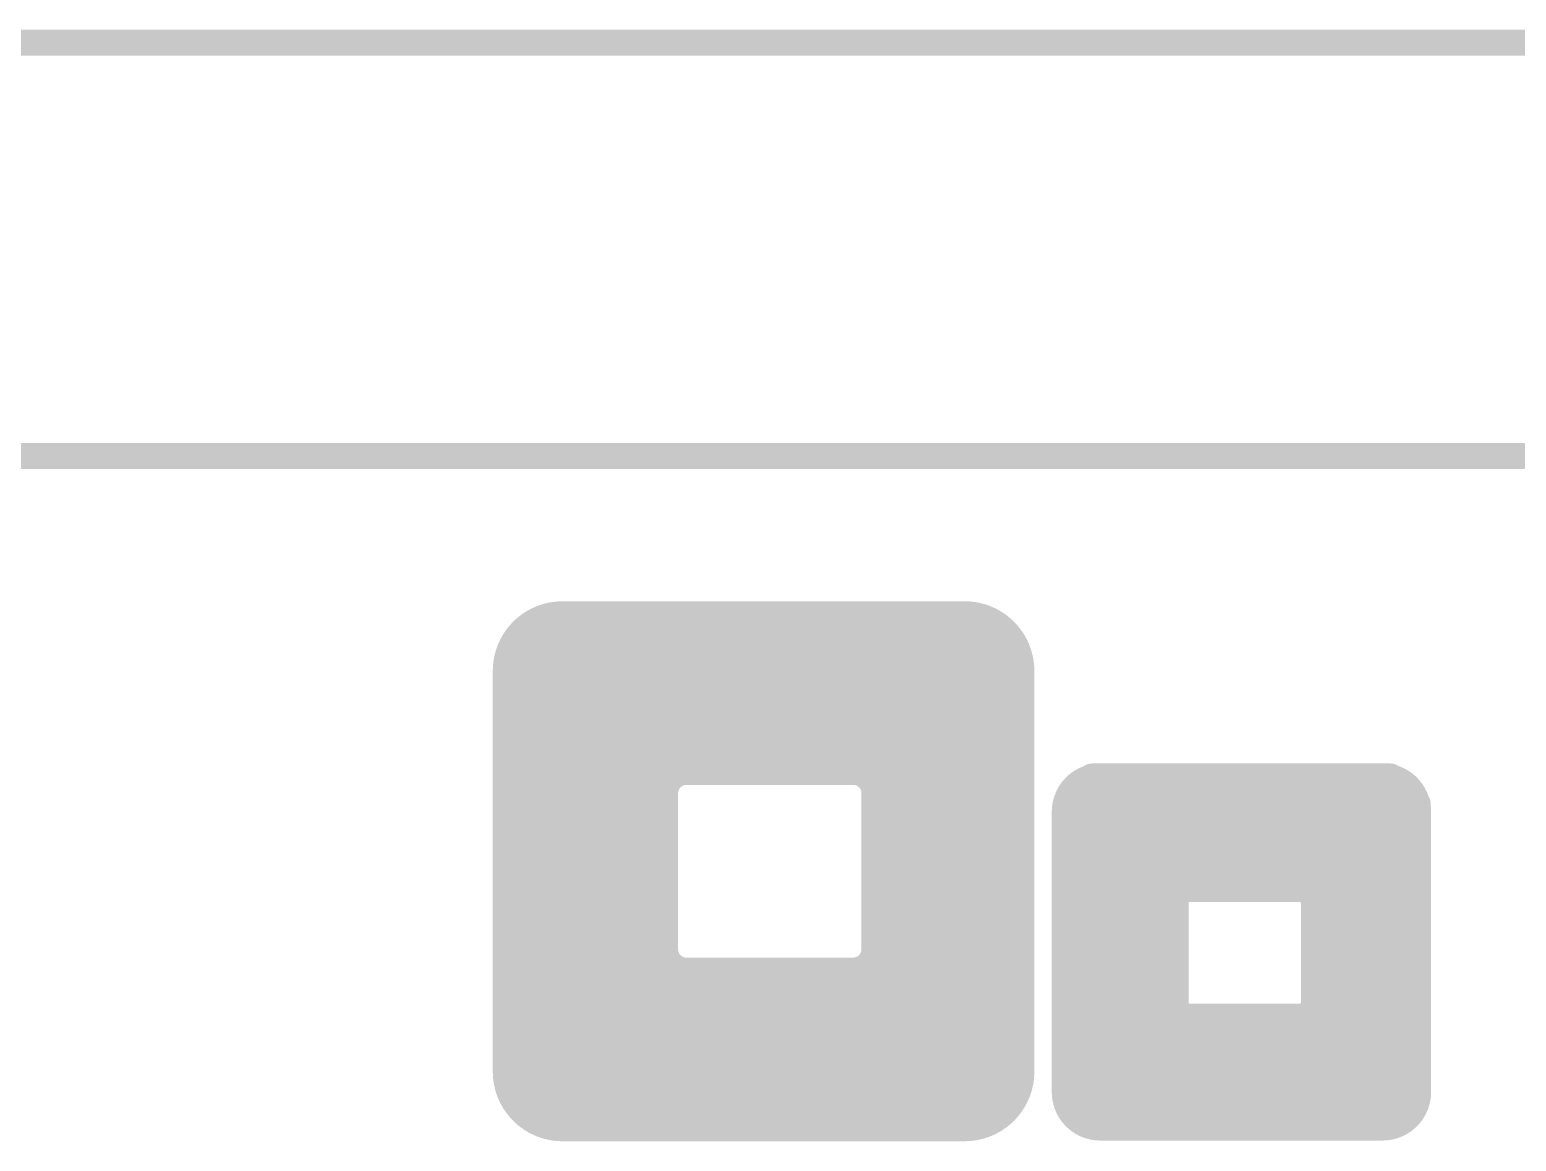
# Model space of a CAD drawing. Extents: x 100 to 144.1, y 93.1 to 144.1.
# Drawn here: x 120.66 to 126.42, y 95.75 to 100.05 of the extents above; entities that cross this region are included whole.
import ezdxf

# ---------------------------------------------------------------- set-up
doc = ezdxf.new("R2010")
doc.units = 0
doc.layers.get('0').update_dxf_attribs({"linetype": 'CONTINUOUS'})
doc.layers.add('MASK-BOTTOM_PHO', color=5, linetype='CONTINUOUS')
doc.layers.add('SILK-BOTTOM_PHO', color=14, linetype='CONTINUOUS')

# ---------------------------------------------------------------- blocks, each defined once
blk = doc.blocks.new('ROUND_1')
at = {"const_width": 0.050038}
blk.add_lwpolyline([(-0.025018, 0, 1), (0.025018, 0, 1)], format="xyb", close=True, dxfattribs=at)

msp = doc.modelspace()

# ---------------------------------------------------------------- linework, layer by layer
at = {"layer": 'MASK-BOTTOM_PHO', "const_width": 0.100076}
for points in [[(100.000054, 100.000054), (143.999966, 100.000054)], [(127.674878, 98.400108), (100.374958, 98.400108)], [(122.71756, 97.786952), (124.29363, 97.786952)], [(122.724672, 97.78746), (124.282708, 97.78746)], [(122.587258, 97.717102), (124.42698, 97.717102)], [(122.628406, 97.7519), (124.385578, 97.7519)], [(122.543062, 97.647506), (124.467874, 97.647506)], [(122.559826, 97.682304), (124.454412, 97.682304)], [(122.543062, 97.612454), (124.481844, 97.612454)], [(122.504962, 96.016572), (122.504962, 97.56775)], [(122.508264, 97.542858), (124.49556, 97.542858)], [(122.518678, 97.577656), (124.502672, 97.577656)], [(124.502418, 97.56775), (124.502418, 96.016572)], [(122.508264, 97.50806), (124.49556, 97.50806)], [(122.508264, 97.473008), (124.49556, 97.473008)], [(122.508264, 97.43821), (124.49556, 97.43821)], [(122.508264, 97.403412), (124.49556, 97.403412)], [(122.508264, 97.36836), (124.49556, 97.36836)], [(122.508264, 97.333562), (124.49556, 97.333562)], [(122.508264, 97.298764), (124.49556, 97.298764)], [(122.508264, 97.263966), (124.49556, 97.263966)], [(122.508264, 97.228914), (124.49556, 97.228914)], [(122.508264, 97.194116), (124.49556, 97.194116)], [(122.508264, 97.159318), (123.150122, 97.159318)], [(123.204986, 97.17659), (123.8504, 97.17659)], [(123.91898, 97.159318), (124.49556, 97.159318)], [(124.774706, 97.159318), (125.932438, 97.159318)], [(124.807218, 97.16008), (125.901196, 97.16008)], [(122.508264, 97.124266), (123.107958, 97.124266)], [(122.508264, 97.089468), (123.107958, 97.089468)], [(123.12269, 96.490028), (123.12269, 97.094294)], [(123.932696, 97.094294), (123.932696, 96.490028)], [(123.937776, 97.124266), (124.49556, 97.124266)], [(123.937776, 97.089468), (124.49556, 97.089468)], [(124.70511, 97.089468), (126.00559, 97.089468)], [(124.739908, 97.124266), (125.978158, 97.124266)], [(122.508264, 97.05467), (123.107958, 97.05467)], [(122.508264, 97.019872), (123.107958, 97.019872)], [(123.937776, 97.05467), (124.49556, 97.05467)], [(123.937776, 97.019872), (124.49556, 97.019872)], [(124.669804, 95.936816), (124.669804, 97.022666)], [(124.670058, 97.019872), (126.037086, 97.019872)], [(124.70511, 97.05467), (126.037086, 97.05467)], [(126.03861, 97.022666), (126.03861, 95.936816)], [(122.508264, 96.98482), (123.107958, 96.98482)], [(123.937776, 96.98482), (124.49556, 96.98482)], [(124.670058, 96.98482), (126.037086, 96.98482)], [(122.508264, 96.950022), (123.107958, 96.950022)], [(122.508264, 96.915224), (123.107958, 96.915224)], [(123.937776, 96.950022), (124.49556, 96.950022)], [(123.937776, 96.915224), (124.49556, 96.915224)], [(124.670058, 96.950022), (126.037086, 96.950022)], [(124.670058, 96.915224), (126.037086, 96.915224)], [(122.508264, 96.880172), (123.107958, 96.880172)], [(122.508264, 96.845374), (123.107958, 96.845374)], [(123.937776, 96.880172), (124.49556, 96.880172)], [(123.937776, 96.845374), (124.49556, 96.845374)], [(124.670058, 96.880172), (126.037086, 96.880172)], [(124.670058, 96.845374), (126.037086, 96.845374)], [(122.508264, 96.810576), (123.107958, 96.810576)], [(123.937776, 96.810576), (124.49556, 96.810576)], [(124.670058, 96.810576), (126.037086, 96.810576)], [(122.508264, 96.775778), (123.107958, 96.775778)], [(122.508264, 96.740726), (123.107958, 96.740726)], [(123.937776, 96.775778), (124.49556, 96.775778)], [(123.937776, 96.740726), (124.49556, 96.740726)], [(124.670058, 96.775778), (126.037086, 96.775778)], [(124.670058, 96.740726), (126.037086, 96.740726)], [(125.154436, 96.723454), (125.58014, 96.723454)], [(122.508264, 96.705928), (123.107958, 96.705928)], [(122.508264, 96.67113), (123.107958, 96.67113)], [(123.937776, 96.705928), (124.49556, 96.705928)], [(123.937776, 96.67113), (124.49556, 96.67113)], [(124.670058, 96.705928), (125.095508, 96.705928)], [(124.670058, 96.67113), (125.095508, 96.67113)], [(125.099572, 96.284288), (125.099572, 96.66859)], [(125.635004, 96.66859), (125.635004, 96.284288)], [(125.646434, 96.705928), (126.037086, 96.705928)], [(125.646434, 96.67113), (126.037086, 96.67113)], [(122.508264, 96.636332), (123.107958, 96.636332)], [(123.937776, 96.636332), (124.49556, 96.636332)], [(124.670058, 96.636332), (125.095508, 96.636332)], [(125.646434, 96.636332), (126.037086, 96.636332)], [(122.508264, 96.60128), (123.107958, 96.60128)], [(122.508264, 96.566482), (123.107958, 96.566482)], [(123.937776, 96.60128), (124.49556, 96.60128)], [(123.937776, 96.566482), (124.49556, 96.566482)], [(124.670058, 96.60128), (125.095508, 96.60128)], [(124.670058, 96.566482), (125.095508, 96.566482)], [(125.646434, 96.60128), (126.037086, 96.60128)], [(125.646434, 96.566482), (126.037086, 96.566482)], [(122.508264, 96.531684), (123.107958, 96.531684)], [(122.508264, 96.496632), (123.107958, 96.496632)], [(123.937776, 96.531684), (124.49556, 96.531684)], [(123.937776, 96.496632), (124.49556, 96.496632)], [(124.670058, 96.531684), (125.095508, 96.531684)], [(124.670058, 96.496632), (125.095508, 96.496632)], [(125.646434, 96.531684), (126.037086, 96.531684)], [(125.646434, 96.496632), (126.037086, 96.496632)], [(122.508264, 96.461834), (123.107958, 96.461834)], [(123.937776, 96.461834), (124.49556, 96.461834)], [(124.670058, 96.461834), (125.095508, 96.461834)], [(125.646434, 96.461834), (126.037086, 96.461834)], [(122.508264, 96.427036), (123.136406, 96.427036)], [(122.508264, 96.392238), (124.49556, 96.392238)], [(123.8504, 96.407732), (123.204986, 96.407732)], [(123.91898, 96.427036), (124.49556, 96.427036)], [(124.670058, 96.427036), (125.095508, 96.427036)], [(124.670058, 96.392238), (125.095508, 96.392238)], [(125.646434, 96.427036), (126.037086, 96.427036)], [(125.646434, 96.392238), (126.037086, 96.392238)], [(122.508264, 96.357186), (124.49556, 96.357186)], [(122.508264, 96.322388), (124.49556, 96.322388)], [(124.670058, 96.357186), (125.095508, 96.357186)], [(124.670058, 96.322388), (125.095508, 96.322388)], [(125.646434, 96.357186), (126.037086, 96.357186)], [(125.646434, 96.322388), (126.037086, 96.322388)], [(122.508264, 96.28759), (124.49556, 96.28759)], [(124.670058, 96.28759), (125.095508, 96.28759)], [(125.646434, 96.28759), (126.037086, 96.28759)], [(122.508264, 96.252538), (124.49556, 96.252538)], [(122.508264, 96.21774), (124.49556, 96.21774)], [(124.670058, 96.252538), (125.095508, 96.252538)], [(124.670058, 96.21774), (126.037086, 96.21774)], [(125.58014, 96.229424), (125.154436, 96.229424)], [(125.646434, 96.252538), (126.037086, 96.252538)], [(122.508264, 96.182942), (124.49556, 96.182942)], [(122.508264, 96.148144), (124.49556, 96.148144)], [(124.670058, 96.182942), (126.037086, 96.182942)], [(124.670058, 96.148144), (126.037086, 96.148144)], [(122.508264, 96.113092), (124.49556, 96.113092)], [(124.670058, 96.113092), (126.037086, 96.113092)], [(122.508264, 96.078294), (124.49556, 96.078294)], [(122.508264, 96.043496), (124.49556, 96.043496)], [(124.670058, 96.078294), (126.037086, 96.078294)], [(124.670058, 96.043496), (126.037086, 96.043496)], [(122.508264, 96.008444), (124.49556, 96.008444)], [(122.543062, 95.973646), (124.49556, 95.973646)], [(124.670058, 96.008444), (126.037086, 96.008444)], [(124.670058, 95.973646), (126.037086, 95.973646)], [(122.543062, 95.938848), (124.467874, 95.938848)], [(124.670058, 95.938848), (126.037086, 95.938848)], [(122.54484, 95.90405), (124.467874, 95.90405)], [(122.576336, 95.868998), (124.433076, 95.868998)], [(124.70511, 95.90405), (126.024894, 95.90405)], [(124.70511, 95.868998), (126.002034, 95.868998)], [(122.623072, 95.8342), (124.398278, 95.8342)], [(124.739908, 95.8342), (125.975364, 95.8342)], [(122.71756, 95.799402), (124.303282, 95.799402)], [(124.282708, 95.796862), (122.724672, 95.796862)], [(125.901196, 95.799656), (124.807218, 95.799656)], [(124.809504, 95.799402), (125.898402, 95.799402)]]:
    msp.add_lwpolyline(points, dxfattribs=at)
for points in [[(122.724672, 97.78746, 0.4142136), (122.504962, 97.56775)], [(124.502418, 97.56775, 0.4142136), (124.282708, 97.78746)], [(123.204986, 97.17659, 0.4142136), (123.12269, 97.094294)], [(123.932696, 97.094294, 0.4142136), (123.8504, 97.17659)], [(124.807218, 97.16008, 0.4142136), (124.669804, 97.022666)], [(126.03861, 97.022666, 0.4142136), (125.901196, 97.16008)], [(125.154436, 96.723454, 0.4142136), (125.099572, 96.66859)], [(125.635004, 96.66859, 0.4142136), (125.58014, 96.723454)], [(123.12269, 96.490028, 0.4142136), (123.204986, 96.407732)], [(123.8504, 96.407732, 0.4142136), (123.932696, 96.490028)], [(125.099572, 96.284288, 0.4142136), (125.154436, 96.229424)], [(125.58014, 96.229424, 0.4142136), (125.635004, 96.284288)], [(122.504962, 96.016572, 0.4142136), (122.724672, 95.796862)], [(124.282708, 95.796862, 0.4142136), (124.502418, 96.016572)], [(124.669804, 95.936816, 0.4142178), (124.807218, 95.799656)], [(125.901196, 95.799656, 0.4142178), (126.03861, 95.936816)]]:
    msp.add_lwpolyline(points, format="xyb", dxfattribs=at)
at = {"layer": 'SILK-BOTTOM_PHO', "const_width": 0.100076}
for points in [[(100.000054, 100.000054), (143.999966, 100.000054)], [(127.674878, 98.400108), (100.374958, 98.400108)], [(122.71756, 97.786952), (124.29363, 97.786952)], [(122.724672, 97.78746), (124.282708, 97.78746)], [(122.587258, 97.717102), (124.42698, 97.717102)], [(122.628406, 97.7519), (124.385578, 97.7519)], [(122.543062, 97.647506), (124.467874, 97.647506)], [(122.559826, 97.682304), (124.454412, 97.682304)], [(122.543062, 97.612454), (124.481844, 97.612454)], [(122.504962, 96.016572), (122.504962, 97.56775)], [(122.508264, 97.542858), (124.49556, 97.542858)], [(122.518678, 97.577656), (124.502672, 97.577656)], [(124.502418, 97.56775), (124.502418, 96.016572)], [(122.508264, 97.50806), (124.49556, 97.50806)], [(122.508264, 97.473008), (124.49556, 97.473008)], [(122.508264, 97.43821), (124.49556, 97.43821)], [(122.508264, 97.403412), (124.49556, 97.403412)], [(122.508264, 97.36836), (124.49556, 97.36836)], [(122.508264, 97.333562), (124.49556, 97.333562)], [(122.508264, 97.298764), (124.49556, 97.298764)], [(122.508264, 97.263966), (124.49556, 97.263966)], [(122.508264, 97.228914), (124.49556, 97.228914)], [(122.508264, 97.194116), (124.49556, 97.194116)], [(122.508264, 97.159318), (123.150122, 97.159318)], [(123.204986, 97.17659), (123.8504, 97.17659)], [(123.91898, 97.159318), (124.49556, 97.159318)], [(124.774706, 97.159318), (125.932438, 97.159318)], [(124.807218, 97.16008), (125.901196, 97.16008)], [(122.508264, 97.124266), (123.107958, 97.124266)], [(122.508264, 97.089468), (123.107958, 97.089468)], [(123.12269, 96.490028), (123.12269, 97.094294)], [(123.932696, 97.094294), (123.932696, 96.490028)], [(123.937776, 97.124266), (124.49556, 97.124266)], [(123.937776, 97.089468), (124.49556, 97.089468)], [(124.70511, 97.089468), (126.00559, 97.089468)], [(124.739908, 97.124266), (125.978158, 97.124266)], [(122.508264, 97.05467), (123.107958, 97.05467)], [(122.508264, 97.019872), (123.107958, 97.019872)], [(123.937776, 97.05467), (124.49556, 97.05467)], [(123.937776, 97.019872), (124.49556, 97.019872)], [(124.669804, 95.936816), (124.669804, 97.022666)], [(124.670058, 97.019872), (126.037086, 97.019872)], [(124.70511, 97.05467), (126.037086, 97.05467)], [(126.03861, 97.022666), (126.03861, 95.936816)], [(122.508264, 96.98482), (123.107958, 96.98482)], [(123.937776, 96.98482), (124.49556, 96.98482)], [(124.670058, 96.98482), (126.037086, 96.98482)], [(122.508264, 96.950022), (123.107958, 96.950022)], [(122.508264, 96.915224), (123.107958, 96.915224)], [(123.937776, 96.950022), (124.49556, 96.950022)], [(123.937776, 96.915224), (124.49556, 96.915224)], [(124.670058, 96.950022), (126.037086, 96.950022)], [(124.670058, 96.915224), (126.037086, 96.915224)], [(122.508264, 96.880172), (123.107958, 96.880172)], [(122.508264, 96.845374), (123.107958, 96.845374)], [(123.937776, 96.880172), (124.49556, 96.880172)], [(123.937776, 96.845374), (124.49556, 96.845374)], [(124.670058, 96.880172), (126.037086, 96.880172)], [(124.670058, 96.845374), (126.037086, 96.845374)], [(122.508264, 96.810576), (123.107958, 96.810576)], [(123.937776, 96.810576), (124.49556, 96.810576)], [(124.670058, 96.810576), (126.037086, 96.810576)], [(122.508264, 96.775778), (123.107958, 96.775778)], [(122.508264, 96.740726), (123.107958, 96.740726)], [(123.937776, 96.775778), (124.49556, 96.775778)], [(123.937776, 96.740726), (124.49556, 96.740726)], [(124.670058, 96.775778), (126.037086, 96.775778)], [(124.670058, 96.740726), (126.037086, 96.740726)], [(125.154436, 96.723454), (125.58014, 96.723454)], [(122.508264, 96.705928), (123.107958, 96.705928)], [(122.508264, 96.67113), (123.107958, 96.67113)], [(123.937776, 96.705928), (124.49556, 96.705928)], [(123.937776, 96.67113), (124.49556, 96.67113)], [(124.670058, 96.705928), (125.095508, 96.705928)], [(124.670058, 96.67113), (125.095508, 96.67113)], [(125.099572, 96.284288), (125.099572, 96.66859)], [(125.635004, 96.66859), (125.635004, 96.284288)], [(125.646434, 96.705928), (126.037086, 96.705928)], [(125.646434, 96.67113), (126.037086, 96.67113)], [(122.508264, 96.636332), (123.107958, 96.636332)], [(123.937776, 96.636332), (124.49556, 96.636332)], [(124.670058, 96.636332), (125.095508, 96.636332)], [(125.646434, 96.636332), (126.037086, 96.636332)], [(122.508264, 96.60128), (123.107958, 96.60128)], [(122.508264, 96.566482), (123.107958, 96.566482)], [(123.937776, 96.60128), (124.49556, 96.60128)], [(123.937776, 96.566482), (124.49556, 96.566482)], [(124.670058, 96.60128), (125.095508, 96.60128)], [(124.670058, 96.566482), (125.095508, 96.566482)], [(125.646434, 96.60128), (126.037086, 96.60128)], [(125.646434, 96.566482), (126.037086, 96.566482)], [(122.508264, 96.531684), (123.107958, 96.531684)], [(122.508264, 96.496632), (123.107958, 96.496632)], [(123.937776, 96.531684), (124.49556, 96.531684)], [(123.937776, 96.496632), (124.49556, 96.496632)], [(124.670058, 96.531684), (125.095508, 96.531684)], [(124.670058, 96.496632), (125.095508, 96.496632)], [(125.646434, 96.531684), (126.037086, 96.531684)], [(125.646434, 96.496632), (126.037086, 96.496632)], [(122.508264, 96.461834), (123.107958, 96.461834)], [(123.937776, 96.461834), (124.49556, 96.461834)], [(124.670058, 96.461834), (125.095508, 96.461834)], [(125.646434, 96.461834), (126.037086, 96.461834)], [(122.508264, 96.427036), (123.136406, 96.427036)], [(122.508264, 96.392238), (124.49556, 96.392238)], [(123.8504, 96.407732), (123.204986, 96.407732)], [(123.91898, 96.427036), (124.49556, 96.427036)], [(124.670058, 96.427036), (125.095508, 96.427036)], [(124.670058, 96.392238), (125.095508, 96.392238)], [(125.646434, 96.427036), (126.037086, 96.427036)], [(125.646434, 96.392238), (126.037086, 96.392238)], [(122.508264, 96.357186), (124.49556, 96.357186)], [(122.508264, 96.322388), (124.49556, 96.322388)], [(124.670058, 96.357186), (125.095508, 96.357186)], [(124.670058, 96.322388), (125.095508, 96.322388)], [(125.646434, 96.357186), (126.037086, 96.357186)], [(125.646434, 96.322388), (126.037086, 96.322388)], [(122.508264, 96.28759), (124.49556, 96.28759)], [(124.670058, 96.28759), (125.095508, 96.28759)], [(125.646434, 96.28759), (126.037086, 96.28759)], [(122.508264, 96.252538), (124.49556, 96.252538)], [(122.508264, 96.21774), (124.49556, 96.21774)], [(124.670058, 96.252538), (125.095508, 96.252538)], [(124.670058, 96.21774), (126.037086, 96.21774)], [(125.58014, 96.229424), (125.154436, 96.229424)], [(125.646434, 96.252538), (126.037086, 96.252538)], [(122.508264, 96.182942), (124.49556, 96.182942)], [(122.508264, 96.148144), (124.49556, 96.148144)], [(124.670058, 96.182942), (126.037086, 96.182942)], [(124.670058, 96.148144), (126.037086, 96.148144)], [(122.508264, 96.113092), (124.49556, 96.113092)], [(124.670058, 96.113092), (126.037086, 96.113092)], [(122.508264, 96.078294), (124.49556, 96.078294)], [(122.508264, 96.043496), (124.49556, 96.043496)], [(124.670058, 96.078294), (126.037086, 96.078294)], [(124.670058, 96.043496), (126.037086, 96.043496)], [(122.508264, 96.008444), (124.49556, 96.008444)], [(122.543062, 95.973646), (124.49556, 95.973646)], [(124.670058, 96.008444), (126.037086, 96.008444)], [(124.670058, 95.973646), (126.037086, 95.973646)], [(122.543062, 95.938848), (124.467874, 95.938848)], [(124.670058, 95.938848), (126.037086, 95.938848)], [(122.54484, 95.90405), (124.467874, 95.90405)], [(122.576336, 95.868998), (124.433076, 95.868998)], [(124.70511, 95.90405), (126.024894, 95.90405)], [(124.70511, 95.868998), (126.002034, 95.868998)], [(122.623072, 95.8342), (124.398278, 95.8342)], [(124.739908, 95.8342), (125.975364, 95.8342)], [(122.71756, 95.799402), (124.303282, 95.799402)], [(124.282708, 95.796862), (122.724672, 95.796862)], [(125.901196, 95.799656), (124.807218, 95.799656)], [(124.809504, 95.799402), (125.898402, 95.799402)]]:
    msp.add_lwpolyline(points, dxfattribs=at)
for points in [[(122.724672, 97.78746, 0.4142136), (122.504962, 97.56775)], [(124.502418, 97.56775, 0.4142136), (124.282708, 97.78746)], [(123.204986, 97.17659, 0.4142136), (123.12269, 97.094294)], [(123.932696, 97.094294, 0.4142136), (123.8504, 97.17659)], [(124.807218, 97.16008, 0.4142136), (124.669804, 97.022666)], [(126.03861, 97.022666, 0.4142136), (125.901196, 97.16008)], [(125.154436, 96.723454, 0.4142136), (125.099572, 96.66859)], [(125.635004, 96.66859, 0.4142136), (125.58014, 96.723454)], [(123.12269, 96.490028, 0.4142136), (123.204986, 96.407732)], [(123.8504, 96.407732, 0.4142136), (123.932696, 96.490028)], [(125.099572, 96.284288, 0.4142136), (125.154436, 96.229424)], [(125.58014, 96.229424, 0.4142136), (125.635004, 96.284288)], [(122.504962, 96.016572, 0.4142136), (122.724672, 95.796862)], [(124.282708, 95.796862, 0.4142136), (124.502418, 96.016572)], [(124.669804, 95.936816, 0.4142178), (124.807218, 95.799656)], [(125.901196, 95.799656, 0.4142178), (126.03861, 95.936816)]]:
    msp.add_lwpolyline(points, format="xyb", dxfattribs=at)

# ---------------------------------------------------------------- block references
at = {"layer": 'MASK-BOTTOM_PHO'}
for p in [(122.71756, 97.786952), (122.724672, 97.78746), (122.724672, 97.78746), (124.282708, 97.78746), (124.282708, 97.78746), (124.29363, 97.786952), (122.587258, 97.717102), (122.628406, 97.7519), (124.385578, 97.7519), (124.42698, 97.717102), (122.543062, 97.647506), (122.559826, 97.682304), (124.454412, 97.682304), (124.467874, 97.647506), (122.543062, 97.612454), (124.481844, 97.612454), (122.504962, 97.56775), (122.504962, 97.56775), (122.508264, 97.542858), (122.518678, 97.577656), (124.49556, 97.542858), (124.502418, 97.56775), (124.502418, 97.56775), (124.502672, 97.577656), (122.508264, 97.50806), (122.508264, 97.473008), (124.49556, 97.50806), (124.49556, 97.473008), (122.508264, 97.43821), (124.49556, 97.43821), (122.508264, 97.403412), (122.508264, 97.36836), (124.49556, 97.403412), (124.49556, 97.36836), (122.508264, 97.333562), (122.508264, 97.298764), (124.49556, 97.333562), (124.49556, 97.298764), (122.508264, 97.263966), (124.49556, 97.263966), (122.508264, 97.228914), (122.508264, 97.194116), (124.49556, 97.228914), (124.49556, 97.194116), (122.508264, 97.159318), (123.150122, 97.159318), (123.204986, 97.17659), (123.204986, 97.17659), (123.8504, 97.17659), (123.8504, 97.17659), (123.91898, 97.159318), (124.49556, 97.159318), (124.774706, 97.159318), (124.807218, 97.16008), (124.807218, 97.16008), (125.901196, 97.16008), (125.901196, 97.16008), (125.932438, 97.159318), (122.508264, 97.124266), (122.508264, 97.089468), (123.107958, 97.124266), (123.107958, 97.089468), (123.12269, 97.094294), (123.12269, 97.094294), (123.932696, 97.094294), (123.932696, 97.094294), (123.937776, 97.124266), (123.937776, 97.089468), (124.49556, 97.124266), (124.49556, 97.089468), (124.70511, 97.089468), (124.739908, 97.124266), (125.978158, 97.124266), (126.00559, 97.089468), (122.508264, 97.05467), (122.508264, 97.019872), (123.107958, 97.05467), (123.107958, 97.019872), (123.937776, 97.05467), (123.937776, 97.019872), (124.49556, 97.05467), (124.49556, 97.019872), (124.669804, 97.022666), (124.669804, 97.022666), (124.670058, 97.019872), (124.70511, 97.05467), (126.037086, 97.05467), (126.037086, 97.019872), (126.03861, 97.022666), (126.03861, 97.022666), (122.508264, 96.98482), (123.107958, 96.98482), (123.937776, 96.98482), (124.49556, 96.98482), (124.670058, 96.98482), (126.037086, 96.98482), (122.508264, 96.950022), (122.508264, 96.915224), (123.107958, 96.950022), (123.107958, 96.915224), (123.937776, 96.950022), (123.937776, 96.915224), (124.49556, 96.950022), (124.49556, 96.915224), (124.670058, 96.950022), (124.670058, 96.915224), (126.037086, 96.950022), (126.037086, 96.915224), (122.508264, 96.880172), (122.508264, 96.845374), (123.107958, 96.880172), (123.107958, 96.845374), (123.937776, 96.880172), (123.937776, 96.845374), (124.49556, 96.880172), (124.49556, 96.845374), (124.670058, 96.880172), (124.670058, 96.845374), (126.037086, 96.880172), (126.037086, 96.845374), (122.508264, 96.810576), (123.107958, 96.810576), (123.937776, 96.810576), (124.49556, 96.810576), (124.670058, 96.810576), (126.037086, 96.810576), (122.508264, 96.775778), (122.508264, 96.740726), (123.107958, 96.775778), (123.107958, 96.740726), (123.937776, 96.775778), (123.937776, 96.740726), (124.49556, 96.775778), (124.49556, 96.740726), (124.670058, 96.775778), (124.670058, 96.740726), (125.154436, 96.723454), (125.154436, 96.723454), (125.58014, 96.723454), (125.58014, 96.723454), (126.037086, 96.775778), (126.037086, 96.740726), (122.508264, 96.705928), (122.508264, 96.67113), (123.107958, 96.705928), (123.107958, 96.67113), (123.937776, 96.705928), (123.937776, 96.67113), (124.49556, 96.705928), (124.49556, 96.67113), (124.670058, 96.705928), (124.670058, 96.67113), (125.095508, 96.705928), (125.095508, 96.67113), (125.099572, 96.66859), (125.099572, 96.66859), (125.635004, 96.66859), (125.635004, 96.66859), (125.646434, 96.705928), (125.646434, 96.67113), (126.037086, 96.705928), (126.037086, 96.67113), (122.508264, 96.636332), (123.107958, 96.636332), (123.937776, 96.636332), (124.49556, 96.636332), (124.670058, 96.636332), (125.095508, 96.636332), (125.646434, 96.636332), (126.037086, 96.636332), (122.508264, 96.60128), (122.508264, 96.566482), (123.107958, 96.60128), (123.107958, 96.566482), (123.937776, 96.60128), (123.937776, 96.566482), (124.49556, 96.60128), (124.49556, 96.566482), (124.670058, 96.60128), (124.670058, 96.566482), (125.095508, 96.60128), (125.095508, 96.566482), (125.646434, 96.60128), (125.646434, 96.566482), (126.037086, 96.60128), (126.037086, 96.566482), (122.508264, 96.531684), (122.508264, 96.496632), (123.107958, 96.531684), (123.107958, 96.496632), (123.937776, 96.531684), (123.937776, 96.496632), (124.49556, 96.531684), (124.49556, 96.496632), (124.670058, 96.531684), (124.670058, 96.496632), (125.095508, 96.531684), (125.095508, 96.496632), (125.646434, 96.531684), (125.646434, 96.496632), (126.037086, 96.531684), (126.037086, 96.496632), (122.508264, 96.461834), (123.107958, 96.461834), (123.12269, 96.490028), (123.12269, 96.490028), (123.932696, 96.490028), (123.932696, 96.490028), (123.937776, 96.461834), (124.49556, 96.461834), (124.670058, 96.461834), (125.095508, 96.461834), (125.646434, 96.461834), (126.037086, 96.461834), (122.508264, 96.427036), (122.508264, 96.392238), (123.136406, 96.427036), (123.204986, 96.407732), (123.204986, 96.407732), (123.8504, 96.407732), (123.8504, 96.407732), (123.91898, 96.427036), (124.49556, 96.427036), (124.49556, 96.392238), (124.670058, 96.427036), (124.670058, 96.392238), (125.095508, 96.427036), (125.095508, 96.392238), (125.646434, 96.427036), (125.646434, 96.392238), (126.037086, 96.427036), (126.037086, 96.392238), (122.508264, 96.357186), (122.508264, 96.322388), (124.49556, 96.357186), (124.49556, 96.322388), (124.670058, 96.357186), (124.670058, 96.322388), (125.095508, 96.357186), (125.095508, 96.322388), (125.646434, 96.357186), (125.646434, 96.322388), (126.037086, 96.357186), (126.037086, 96.322388), (122.508264, 96.28759), (124.49556, 96.28759), (124.670058, 96.28759), (125.095508, 96.28759), (125.099572, 96.284288), (125.099572, 96.284288), (125.635004, 96.284288), (125.635004, 96.284288), (125.646434, 96.28759), (126.037086, 96.28759), (122.508264, 96.252538), (122.508264, 96.21774), (124.49556, 96.252538), (124.49556, 96.21774), (124.670058, 96.252538), (124.670058, 96.21774), (125.095508, 96.252538), (125.154436, 96.229424), (125.154436, 96.229424), (125.58014, 96.229424), (125.58014, 96.229424), (125.646434, 96.252538), (126.037086, 96.252538), (126.037086, 96.21774), (122.508264, 96.182942), (122.508264, 96.148144), (124.49556, 96.182942), (124.49556, 96.148144), (124.670058, 96.182942), (124.670058, 96.148144), (126.037086, 96.182942), (126.037086, 96.148144), (122.508264, 96.113092), (124.49556, 96.113092), (124.670058, 96.113092), (126.037086, 96.113092), (122.508264, 96.078294), (122.508264, 96.043496), (124.49556, 96.078294), (124.49556, 96.043496), (124.670058, 96.078294), (124.670058, 96.043496), (126.037086, 96.078294), (126.037086, 96.043496), (122.504962, 96.016572), (122.504962, 96.016572), (122.508264, 96.008444), (122.543062, 95.973646), (124.49556, 96.008444), (124.49556, 95.973646), (124.502418, 96.016572), (124.502418, 96.016572), (124.670058, 96.008444), (124.670058, 95.973646), (126.037086, 96.008444), (126.037086, 95.973646), (122.543062, 95.938848), (124.467874, 95.938848), (124.669804, 95.936816), (124.669804, 95.936816), (124.670058, 95.938848), (126.037086, 95.938848), (126.03861, 95.936816), (126.03861, 95.936816), (122.54484, 95.90405), (122.576336, 95.868998), (124.433076, 95.868998), (124.467874, 95.90405), (124.70511, 95.90405), (124.70511, 95.868998), (126.002034, 95.868998), (126.024894, 95.90405), (122.623072, 95.8342), (124.398278, 95.8342), (124.739908, 95.8342), (125.975364, 95.8342), (122.71756, 95.799402), (122.724672, 95.796862), (122.724672, 95.796862), (124.282708, 95.796862), (124.282708, 95.796862), (124.303282, 95.799402), (124.807218, 95.799656), (124.807218, 95.799656), (124.809504, 95.799402), (125.898402, 95.799402), (125.901196, 95.799656), (125.901196, 95.799656)]:
    msp.add_blockref('ROUND_1', p, dxfattribs=at)
at = {"layer": 'SILK-BOTTOM_PHO'}
for p in [(122.71756, 97.786952), (122.724672, 97.78746), (122.724672, 97.78746), (124.282708, 97.78746), (124.282708, 97.78746), (124.29363, 97.786952), (122.587258, 97.717102), (122.628406, 97.7519), (124.385578, 97.7519), (124.42698, 97.717102), (122.543062, 97.647506), (122.559826, 97.682304), (124.454412, 97.682304), (124.467874, 97.647506), (122.543062, 97.612454), (124.481844, 97.612454), (122.504962, 97.56775), (122.504962, 97.56775), (122.508264, 97.542858), (122.518678, 97.577656), (124.49556, 97.542858), (124.502418, 97.56775), (124.502418, 97.56775), (124.502672, 97.577656), (122.508264, 97.50806), (122.508264, 97.473008), (124.49556, 97.50806), (124.49556, 97.473008), (122.508264, 97.43821), (124.49556, 97.43821), (122.508264, 97.403412), (122.508264, 97.36836), (124.49556, 97.403412), (124.49556, 97.36836), (122.508264, 97.333562), (122.508264, 97.298764), (124.49556, 97.333562), (124.49556, 97.298764), (122.508264, 97.263966), (124.49556, 97.263966), (122.508264, 97.228914), (122.508264, 97.194116), (124.49556, 97.228914), (124.49556, 97.194116), (122.508264, 97.159318), (123.150122, 97.159318), (123.204986, 97.17659), (123.204986, 97.17659), (123.8504, 97.17659), (123.8504, 97.17659), (123.91898, 97.159318), (124.49556, 97.159318), (124.774706, 97.159318), (124.807218, 97.16008), (124.807218, 97.16008), (125.901196, 97.16008), (125.901196, 97.16008), (125.932438, 97.159318), (122.508264, 97.124266), (122.508264, 97.089468), (123.107958, 97.124266), (123.107958, 97.089468), (123.12269, 97.094294), (123.12269, 97.094294), (123.932696, 97.094294), (123.932696, 97.094294), (123.937776, 97.124266), (123.937776, 97.089468), (124.49556, 97.124266), (124.49556, 97.089468), (124.70511, 97.089468), (124.739908, 97.124266), (125.978158, 97.124266), (126.00559, 97.089468), (122.508264, 97.05467), (122.508264, 97.019872), (123.107958, 97.05467), (123.107958, 97.019872), (123.937776, 97.05467), (123.937776, 97.019872), (124.49556, 97.05467), (124.49556, 97.019872), (124.669804, 97.022666), (124.669804, 97.022666), (124.670058, 97.019872), (124.70511, 97.05467), (126.037086, 97.05467), (126.037086, 97.019872), (126.03861, 97.022666), (126.03861, 97.022666), (122.508264, 96.98482), (123.107958, 96.98482), (123.937776, 96.98482), (124.49556, 96.98482), (124.670058, 96.98482), (126.037086, 96.98482), (122.508264, 96.950022), (122.508264, 96.915224), (123.107958, 96.950022), (123.107958, 96.915224), (123.937776, 96.950022), (123.937776, 96.915224), (124.49556, 96.950022), (124.49556, 96.915224), (124.670058, 96.950022), (124.670058, 96.915224), (126.037086, 96.950022), (126.037086, 96.915224), (122.508264, 96.880172), (122.508264, 96.845374), (123.107958, 96.880172), (123.107958, 96.845374), (123.937776, 96.880172), (123.937776, 96.845374), (124.49556, 96.880172), (124.49556, 96.845374), (124.670058, 96.880172), (124.670058, 96.845374), (126.037086, 96.880172), (126.037086, 96.845374), (122.508264, 96.810576), (123.107958, 96.810576), (123.937776, 96.810576), (124.49556, 96.810576), (124.670058, 96.810576), (126.037086, 96.810576), (122.508264, 96.775778), (122.508264, 96.740726), (123.107958, 96.775778), (123.107958, 96.740726), (123.937776, 96.775778), (123.937776, 96.740726), (124.49556, 96.775778), (124.49556, 96.740726), (124.670058, 96.775778), (124.670058, 96.740726), (125.154436, 96.723454), (125.154436, 96.723454), (125.58014, 96.723454), (125.58014, 96.723454), (126.037086, 96.775778), (126.037086, 96.740726), (122.508264, 96.705928), (122.508264, 96.67113), (123.107958, 96.705928), (123.107958, 96.67113), (123.937776, 96.705928), (123.937776, 96.67113), (124.49556, 96.705928), (124.49556, 96.67113), (124.670058, 96.705928), (124.670058, 96.67113), (125.095508, 96.705928), (125.095508, 96.67113), (125.099572, 96.66859), (125.099572, 96.66859), (125.635004, 96.66859), (125.635004, 96.66859), (125.646434, 96.705928), (125.646434, 96.67113), (126.037086, 96.705928), (126.037086, 96.67113), (122.508264, 96.636332), (123.107958, 96.636332), (123.937776, 96.636332), (124.49556, 96.636332), (124.670058, 96.636332), (125.095508, 96.636332), (125.646434, 96.636332), (126.037086, 96.636332), (122.508264, 96.60128), (122.508264, 96.566482), (123.107958, 96.60128), (123.107958, 96.566482), (123.937776, 96.60128), (123.937776, 96.566482), (124.49556, 96.60128), (124.49556, 96.566482), (124.670058, 96.60128), (124.670058, 96.566482), (125.095508, 96.60128), (125.095508, 96.566482), (125.646434, 96.60128), (125.646434, 96.566482), (126.037086, 96.60128), (126.037086, 96.566482), (122.508264, 96.531684), (122.508264, 96.496632), (123.107958, 96.531684), (123.107958, 96.496632), (123.937776, 96.531684), (123.937776, 96.496632), (124.49556, 96.531684), (124.49556, 96.496632), (124.670058, 96.531684), (124.670058, 96.496632), (125.095508, 96.531684), (125.095508, 96.496632), (125.646434, 96.531684), (125.646434, 96.496632), (126.037086, 96.531684), (126.037086, 96.496632), (122.508264, 96.461834), (123.107958, 96.461834), (123.12269, 96.490028), (123.12269, 96.490028), (123.932696, 96.490028), (123.932696, 96.490028), (123.937776, 96.461834), (124.49556, 96.461834), (124.670058, 96.461834), (125.095508, 96.461834), (125.646434, 96.461834), (126.037086, 96.461834), (122.508264, 96.427036), (122.508264, 96.392238), (123.136406, 96.427036), (123.204986, 96.407732), (123.204986, 96.407732), (123.8504, 96.407732), (123.8504, 96.407732), (123.91898, 96.427036), (124.49556, 96.427036), (124.49556, 96.392238), (124.670058, 96.427036), (124.670058, 96.392238), (125.095508, 96.427036), (125.095508, 96.392238), (125.646434, 96.427036), (125.646434, 96.392238), (126.037086, 96.427036), (126.037086, 96.392238), (122.508264, 96.357186), (122.508264, 96.322388), (124.49556, 96.357186), (124.49556, 96.322388), (124.670058, 96.357186), (124.670058, 96.322388), (125.095508, 96.357186), (125.095508, 96.322388), (125.646434, 96.357186), (125.646434, 96.322388), (126.037086, 96.357186), (126.037086, 96.322388), (122.508264, 96.28759), (124.49556, 96.28759), (124.670058, 96.28759), (125.095508, 96.28759), (125.099572, 96.284288), (125.099572, 96.284288), (125.635004, 96.284288), (125.635004, 96.284288), (125.646434, 96.28759), (126.037086, 96.28759), (122.508264, 96.252538), (122.508264, 96.21774), (124.49556, 96.252538), (124.49556, 96.21774), (124.670058, 96.252538), (124.670058, 96.21774), (125.095508, 96.252538), (125.154436, 96.229424), (125.154436, 96.229424), (125.58014, 96.229424), (125.58014, 96.229424), (125.646434, 96.252538), (126.037086, 96.252538), (126.037086, 96.21774), (122.508264, 96.182942), (122.508264, 96.148144), (124.49556, 96.182942), (124.49556, 96.148144), (124.670058, 96.182942), (124.670058, 96.148144), (126.037086, 96.182942), (126.037086, 96.148144), (122.508264, 96.113092), (124.49556, 96.113092), (124.670058, 96.113092), (126.037086, 96.113092), (122.508264, 96.078294), (122.508264, 96.043496), (124.49556, 96.078294), (124.49556, 96.043496), (124.670058, 96.078294), (124.670058, 96.043496), (126.037086, 96.078294), (126.037086, 96.043496), (122.504962, 96.016572), (122.504962, 96.016572), (122.508264, 96.008444), (122.543062, 95.973646), (124.49556, 96.008444), (124.49556, 95.973646), (124.502418, 96.016572), (124.502418, 96.016572), (124.670058, 96.008444), (124.670058, 95.973646), (126.037086, 96.008444), (126.037086, 95.973646), (122.543062, 95.938848), (124.467874, 95.938848), (124.669804, 95.936816), (124.669804, 95.936816), (124.670058, 95.938848), (126.037086, 95.938848), (126.03861, 95.936816), (126.03861, 95.936816), (122.54484, 95.90405), (122.576336, 95.868998), (124.433076, 95.868998), (124.467874, 95.90405), (124.70511, 95.90405), (124.70511, 95.868998), (126.002034, 95.868998), (126.024894, 95.90405), (122.623072, 95.8342), (124.398278, 95.8342), (124.739908, 95.8342), (125.975364, 95.8342), (122.71756, 95.799402), (122.724672, 95.796862), (122.724672, 95.796862), (124.282708, 95.796862), (124.282708, 95.796862), (124.303282, 95.799402), (124.807218, 95.799656), (124.807218, 95.799656), (124.809504, 95.799402), (125.898402, 95.799402), (125.901196, 95.799656), (125.901196, 95.799656)]:
    msp.add_blockref('ROUND_1', p, dxfattribs=at)

doc.saveas('drawing.dxf')
